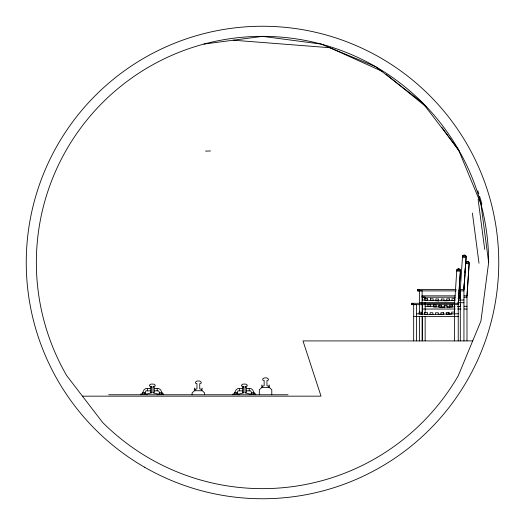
<?xml version="1.0" encoding="UTF-8"?>
<svg xmlns="http://www.w3.org/2000/svg" width="525" height="525" viewBox="0 0 525 525"><rect width="100%" height="100%" fill="white"/><g stroke="black" fill="none" stroke-linecap="round" stroke-linejoin="round"><path stroke-width="0.79" d="M416.397 313.766L432.823 314.567L432.856 312.749L430.126 312.697L430.093 314.514L458.24 313.766M422.107 299.992L438.526 300.792L438.559 298.974L435.835 298.922L435.796 300.74L450.772 300.602L454.801 300.385L454.696 298.574L451.973 298.725L452.071 300.536L454.801 300.385M454.604 304.671L454.571 313.773M460.313 340.922L460.313 290.896M458.24 340.883L458.233 303.568L460.438 270.349C460.051 268.636 457.413 268.459 456.809 270.106L454.604 303.306L454.604 312.25M460.313 297.373L460.313 289.531L462.512 256.331C463.122 254.684 465.76 254.855 466.141 256.574L463.942 289.793L463.949 340.922M463.837 288.579L464.212 282.929M464.369 280.507L464.691 275.664M464.907 272.436L465.229 267.592M465.386 265.171L465.557 262.644C466.167 260.997 468.799 261.174 469.186 262.887L466.981 296.107L466.994 340.738M458.233 303.568L460.379 271.254L456.743 271.018M463.942 289.793L466.082 257.48L462.453 257.237M466.981 296.107L469.127 263.793L465.498 263.557M488.644 262.5L480.939 321.031L458.345 375.572A226.144 226.144 0 0 1 102.592 422.408L66.655 375.572A226.144 226.144 0 0 1 203.969 44.061L262.5 36.356L321.031 44.061L375.572 66.655L422.408 102.592L458.345 149.428L480.939 203.969L488.644 262.5A226.144 226.144 0 0 0 203.969 44.061M142.597 393.875L142.597 392.707L144.04 389.819L145.707 388.592L150.36 388.592M145.071 393.875L145.071 392.707L146.002 390.843L150.36 390.843M234.649 393.875L234.649 392.707L236.093 389.819L237.766 388.592L242.412 388.592M237.123 393.875L237.123 392.707L238.055 390.843L242.412 390.843M462.512 256.331C463.142 254.71 465.741 254.881 466.141 256.574L462.512 256.331L462.709 255.99M456.809 270.106C457.433 268.485 460.031 268.662 460.438 270.349L456.809 270.106L456.999 269.765M465.747 262.303C466.6 261.004 468.812 261.378 469.186 262.887L465.557 262.644M194.801 389.504L196.941 388.907L196.941 383.598L195.497 383.211L195.497 382.134L196.941 381.019L199.736 381.019L201.18 382.134L201.18 383.211L199.736 383.598L199.736 388.907L201.876 389.504M262.014 386.393L264.154 385.796L264.154 380.487L262.717 380.1L262.717 379.017L264.154 377.908L266.956 377.908L268.393 379.017L268.393 380.1L266.956 380.487L266.956 385.796L269.095 386.393M463.641 255.288L464.021 255.196M457.931 269.062L458.312 268.971M458.233 300.156L463.949 299.992M458.095 298.338L460.136 298.18L460.136 290.896M460.596 306.521L457.787 306.712L460.596 306.521L460.458 304.71M448.245 314.226L451.428 314.016M455.116 306.856L441.066 307.105L425.152 306.305M467.06 261.509L467.841 261.562M205.531 151.108L210.538 150.977M444.399 300.786L446.788 300.733M447.438 307.105L449.827 307.053M438.69 314.567L441.079 314.514M417.559 289.531L456.218 289.531M460.313 289.531L463.956 289.531M419.377 290.712L422.107 290.712L422.107 314.101M456.218 290.896L417.559 290.896L417.618 289.531M458.673 290.896L463.949 290.896M455.168 295.844L421.923 295.844L421.923 297.209L455.227 297.209M458.443 295.844L460.077 295.844M464.08 295.844L467.001 295.844M422.422 297.032L425.152 297.032L425.152 298.83M458.443 297.209L460.103 297.209M464.08 297.209L466.994 297.209M419.377 302.722L454.624 302.722M457.872 302.722L463.949 302.722M458.24 304.671L411.849 304.671L411.849 303.306L458.253 303.306M413.667 304.493L416.397 304.493L416.397 340.883M464.08 306.305L466.994 306.305M422.422 309.035L455.227 309.035M457.662 309.035L460.917 309.035M464.08 309.035L466.994 309.035M454.604 311.955L451.703 312.172L451.848 313.983M413.667 316.496L458.24 316.496M472.697 340.922L302.984 340.922L321.031 396.165L82.458 396.165M261.64 385.127L262.014 385.127L262.014 387.614M269.469 385.127L269.095 385.127L269.095 387.614M151.607 386.958L150.36 386.958L150.36 392.477L151.607 392.477M153.018 386.958L154.265 386.958L154.265 392.477L153.018 392.477M243.659 386.958L242.412 386.958L242.412 392.477L243.659 392.477M245.07 386.958L246.317 386.958L246.317 392.477L245.07 392.477M194.421 388.238L194.801 388.238L194.801 390.725M202.256 388.238L201.876 388.238L201.876 390.725M154.265 388.592L158.911 388.592L160.584 389.819L162.028 392.707L162.028 393.875M246.317 388.592L250.97 388.592L252.637 389.819L254.08 392.707L254.08 393.875M154.265 390.843L158.622 390.843L159.554 392.707L159.554 393.875M246.317 390.843L250.674 390.843L251.606 392.707L251.606 393.875M142.597 392.707L145.071 392.707M159.554 392.707L162.028 392.707M234.649 392.707L237.123 392.707M251.606 392.707L254.08 392.707M108.662 394.754L288.015 394.754M444.248 307.125L441.066 307.105M438.021 300.786L438.526 300.792M432.311 314.567L432.823 314.567M233.238 40.208L329.851 47.716L382.338 71.413M464.802 255.248L465.997 256.207M459.46 269.168L459.788 269.384M386.111 74.242L426.582 107.225M442.037 127.595L458.981 150.97M478.117 199.343L484.713 249.447M472.408 213.124L479.003 263.222M460.136 298.18L460.313 299.992M447.064 307.105L447.051 305.287L444.321 305.307L444.334 307.125M444.025 300.786L444.012 298.968L441.282 298.988L441.295 300.805M438.316 314.567L438.303 312.749L435.573 312.769L435.586 314.587M454.604 340.883L454.427 304.671M425.152 302.439L425.152 312.29M425.152 316.352L425.152 340.738M422.422 295.844L422.422 300.366M422.422 302.728L422.422 314.724M422.422 316.076L422.422 340.738M422.107 316.536L422.107 340.922M419.377 289.531L419.377 313.038M419.377 316.319L419.377 340.922M418.884 289.531L418.884 290.896M418.438 289.531L418.438 290.896M418.071 289.531L418.071 290.896M417.788 289.531L417.788 290.896M413.667 303.306L413.667 340.883M413.175 303.306L413.175 304.671M412.735 303.306L412.735 304.671M412.361 303.306L412.361 304.671M412.086 303.306L412.086 304.671M411.908 303.306L411.908 304.671M271.779 394.754L271.779 389.773L269.469 387.614L261.64 387.614L259.33 389.773L259.33 394.754M255.714 394.754L255.714 393.875L249.972 393.875L249.972 394.754M249.244 388.592L249.244 390.843M249.316 394.754L249.316 393.875L245.07 392.89L245.07 386.544L247.203 386.039L247.203 385.081L245.766 384.097L242.963 384.097L241.526 385.081L241.526 386.039L243.659 386.544L243.659 392.89L239.413 393.875L239.413 394.754M239.485 388.592L239.485 390.843M238.757 394.754L238.757 393.875L233.015 393.875L233.015 394.754M204.56 394.754L204.56 392.89L202.256 390.725L194.421 390.725L192.117 392.89L192.117 394.754M163.662 394.754L163.662 393.875L157.92 393.875L157.92 394.754M157.264 394.754L157.264 393.875L153.018 392.89L153.018 386.544L155.151 386.039L155.151 385.081L153.713 384.097L150.911 384.097L149.474 385.081L149.474 386.039L151.607 386.544L151.607 392.89L147.361 393.875L147.361 394.754M157.192 388.592L157.192 390.843M147.427 388.592L147.427 390.843M146.705 394.754L146.705 393.875L140.963 393.875L140.963 394.754M477.809 190.792A225.31 225.31 0 0 1 478.833 193.882M479.574 196.212A225.31 225.31 0 0 1 481.852 203.995M438.874 305.235L438.841 307.053L441.571 307.105L441.604 305.287L438.874 305.235M419.206 312.165L419.121 313.983L421.844 314.114L421.929 312.296L419.206 312.165M424.915 298.384L424.83 300.202L427.553 300.333L427.639 298.515L424.915 298.384M424.771 312.493L424.679 314.311L427.409 314.436L427.494 312.618L424.771 312.493M427.954 304.703L427.868 306.521L430.598 306.652L430.684 304.835L427.954 304.703M430.474 298.712L430.388 300.53L433.118 300.661L433.204 298.843L430.474 298.712M433.519 305.032L433.433 306.849L436.157 306.974L436.242 305.156L433.519 305.032M448.993 312.349L446.263 312.5L446.368 314.317L449.092 314.167L448.993 312.349M449.341 298.83L446.611 298.922L446.67 300.74L449.4 300.648L449.341 298.83M452.379 305.15L449.656 305.235L449.715 307.053L452.438 306.967L452.379 305.15M443.632 312.611L440.908 312.697L440.967 314.514L443.691 314.429L443.632 312.611M144.375 467.099A236.25 236.25 0 0 0 498.75 262.5A236.25 236.25 0 0 0 144.375 57.901A236.25 236.25 0 0 0 144.375 467.099"/></g></svg>
